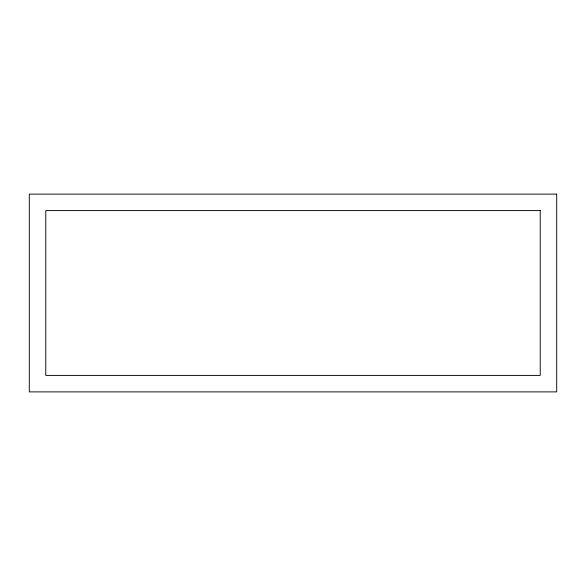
<?xml version="1.0" encoding="UTF-8"?>
<svg xmlns="http://www.w3.org/2000/svg" width="586" height="586" viewBox="0 0 586 586"><rect width="100%" height="100%" fill="white"/><g stroke="black" fill="none" stroke-linecap="round" stroke-linejoin="round"><path stroke-width="0.88" d="M556.7 194.113L29.3 194.113L29.3 391.888L556.7 391.888L556.7 194.113M540.219 210.594L45.781 210.594L45.781 375.406L540.219 375.406L540.219 210.594"/></g></svg>
